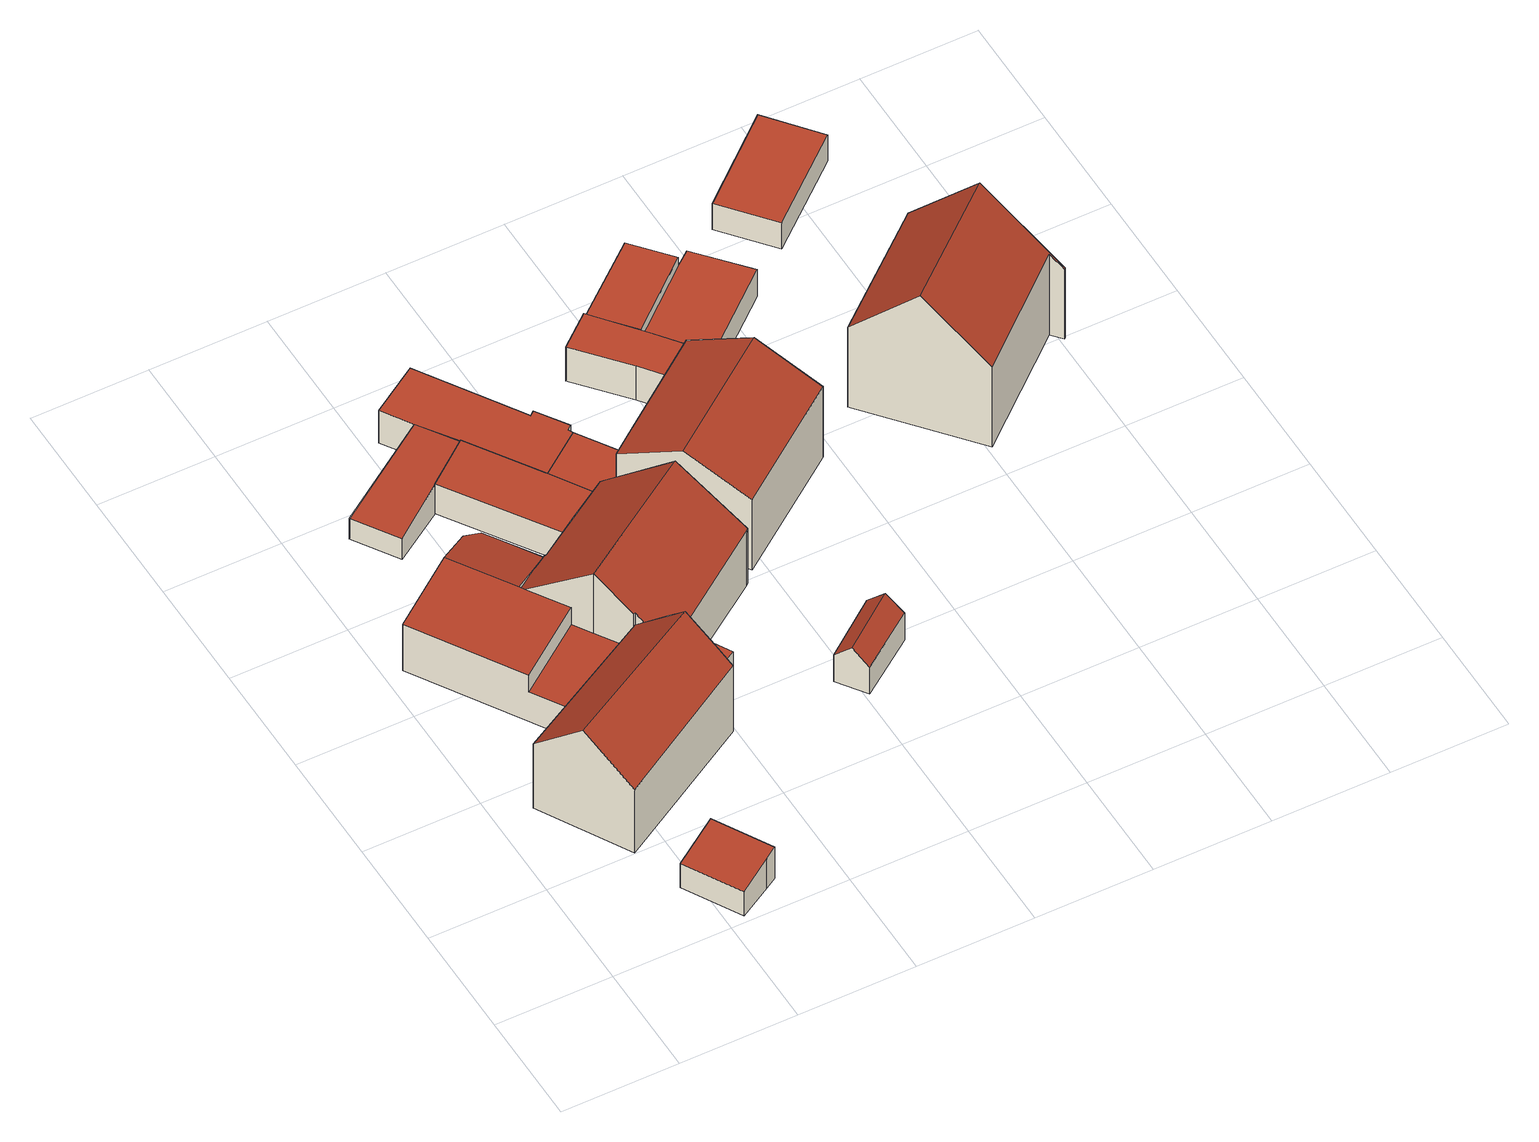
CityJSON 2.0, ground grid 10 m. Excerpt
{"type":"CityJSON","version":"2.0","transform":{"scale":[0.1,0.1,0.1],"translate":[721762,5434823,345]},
"CityObjects":{
"building1":{"type":"Building","attributes":{"Gemeindeschluessel":"09375181","HoeheDach":"349.042","HoeheGrund":"345.590","Methode":"1000","NiedrigsteTraufeDesGebaeudes":"348.156","Geometrietyp2DReferenz":"3000","measuredHeight":3.45,"function":"31001_2000","roofType":"2100"},"geometry":[{"type":"Solid","lod":"2","boundaries":[[[[0,1,2,3]],[[4,5,0,3,6]],[[5,7,1,0]],[[8,2,1,7,9]],[[6,8,9,4]],[[3,2,8,6]],[[4,9,7,5]]]],"semantics":{"surfaces":[{"type":"WallSurface","Flaeche":"3.878","Z_MAX":"3.452","Z_MAX_ASL":"349.042","Z_MIN":"0.000","Z_MIN_ASL":"345.590"},{"type":"GroundSurface","Flaeche":"24.196","Z_MAX":"0.000","Z_MAX_ASL":"345.590","Z_MIN":"0.000","Z_MIN_ASL":"345.590"},{"type":"WallSurface","Flaeche":"19.095","Z_MAX":"3.452","Z_MAX_ASL":"349.042","Z_MIN":"0.000","Z_MIN_ASL":"345.590"},{"type":"RoofSurface","Dachneigung":"78.589","Dachorientierung":"240.179","Flaeche":"24.684","Z_MAX":"3.452","Z_MAX_ASL":"349.042","Z_MIN":"2.566","Z_MIN_ASL":"348.156"},{"type":"WallSurface","Flaeche":"14.170","Z_MAX":"2.570","Z_MAX_ASL":"348.160","Z_MIN":"0.000","Z_MIN_ASL":"345.590"},{"type":"WallSurface","Flaeche":"9.283","Z_MAX":"3.218","Z_MAX_ASL":"348.808","Z_MIN":"0.000","Z_MIN_ASL":"345.590"},{"type":"WallSurface","Flaeche":"13.206","Z_MAX":"3.452","Z_MAX_ASL":"349.042","Z_MIN":"0.000","Z_MIN_ASL":"345.590"}],"values":[[0,1,2,3,4,5,6]]}}]},
"building2":{"type":"Building","attributes":{"Gemeindeschluessel":"09375181","HoeheDach":"357.040","HoeheGrund":"346.200","Methode":"2000","NiedrigsteTraufeDesGebaeudes":"353.003","Geometrietyp2DReferenz":"3000","measuredHeight":10.84,"function":"31001_1000","roofType":"3100"},"address":[{"Country":"Germany","Locality":"Pettendorf","ThoroughfareName":"Keltenstraße 18"}],"geometry":[{"type":"Solid","lod":"2","boundaries":[[[[10,11,12,13]],[[14,15,16,17,18]],[[15,14,19,20,21]],[[22,18,17,23]],[[10,23,17,16,11]],[[14,18,22,24,19]],[[21,12,11,16,15]],[[20,19,24,22,23,10,13]],[[21,20,13,12]]]],"semantics":{"surfaces":[{"type":"WallSurface","Flaeche":"12.624","Z_MAX":"8.549","Z_MAX_ASL":"354.749","Z_MIN":"0.000","Z_MIN_ASL":"346.200"},{"type":"RoofSurface","Dachneigung":"47.705","Dachorientierung":"331.141","Flaeche":"82.874","Z_MAX":"10.840","Z_MAX_ASL":"357.040","Z_MIN":"6.896","Z_MIN_ASL":"353.096"},{"type":"WallSurface","Flaeche":"77.618","Z_MAX":"10.840","Z_MAX_ASL":"357.040","Z_MIN":"0.000","Z_MIN_ASL":"346.200"},{"type":"WallSurface","Flaeche":"22.457","Z_MAX":"9.403","Z_MAX_ASL":"355.603","Z_MIN":"0.000","Z_MIN_ASL":"346.200"},{"type":"WallSurface","Flaeche":"40.407","Z_MAX":"10.840","Z_MAX_ASL":"357.040","Z_MIN":"0.000","Z_MIN_ASL":"346.200"},{"type":"WallSurface","Flaeche":"97.507","Z_MAX":"6.896","Z_MAX_ASL":"353.096","Z_MIN":"0.000","Z_MIN_ASL":"346.200"},{"type":"RoofSurface","Dachneigung":"47.711","Dachorientierung":"151.138","Flaeche":"81.926","Z_MAX":"10.840","Z_MAX_ASL":"357.040","Z_MIN":"6.803","Z_MIN_ASL":"353.003"},{"type":"GroundSurface","Flaeche":"121.904","Z_MAX":"0.000","Z_MAX_ASL":"346.200","Z_MIN":"0.000","Z_MIN_ASL":"346.200"},{"type":"WallSurface","Flaeche":"98.141","Z_MAX":"7.080","Z_MAX_ASL":"353.280","Z_MIN":"0.000","Z_MIN_ASL":"346.200"}],"values":[[0,1,2,3,4,5,6,7,8]]}}]},
"building3":{"type":"Building","attributes":{"Gemeindeschluessel":"09375181","HoeheDach":"357.070","HoeheGrund":"346.470","Methode":"2000","NiedrigsteTraufeDesGebaeudes":"349.680","Geometrietyp2DReferenz":"3000","measuredHeight":10.6,"function":"31001_2000","roofType":"3100"},"geometry":[{"type":"Solid","lod":"2","boundaries":[[[[25,26,27,28]],[[29,30,31,32,33]],[[34,35,36,37,38,39]],[[36,40,41,42,37]],[[43,44,45,46]],[[47,48,49,50]],[[35,50,49,51,40,36]],[[52,53,26,25]],[[38,54,55,56,57,39]],[[40,51,58,41]],[[35,34,59,60,52,25,28,30,29,43,46,47,50]],[[56,61,62,63,64,57]],[[65,56,55]],[[61,56,65]],[[46,45,48,47]],[[28,27,31,30]],[[52,60,63,62,66,53]],[[59,64,63,60]],[[59,34,39,57,64]],[[58,32,31,27,26,53,66,61,65,55]],[[58,55,54,42,41]],[[29,33,44,43]],[[42,54,38,37]],[[61,66,62]],[[51,49,48,45,44,33,32,58]]]],"semantics":{"surfaces":[{"type":"WallSurface","Flaeche":"22.304","Z_MAX":"5.717","Z_MAX_ASL":"352.187","Z_MIN":"0.000","Z_MIN_ASL":"346.470"},{"type":"WallSurface","Flaeche":"95.744","Z_MAX":"10.600","Z_MAX_ASL":"357.070","Z_MIN":"0.000","Z_MIN_ASL":"346.470"},{"type":"WallSurface","Flaeche":"68.989","Z_MAX":"5.061","Z_MAX_ASL":"351.531","Z_MIN":"0.000","Z_MIN_ASL":"346.470"},{"type":"RoofSurface","Dachneigung":"81.383","Dachorientierung":"237.279","Flaeche":"33.834","Z_MAX":"4.230","Z_MAX_ASL":"350.700","Z_MIN":"3.210","Z_MIN_ASL":"349.680"},{"type":"WallSurface","Flaeche":"58.894","Z_MAX":"5.896","Z_MAX_ASL":"352.366","Z_MIN":"0.000","Z_MIN_ASL":"346.470"},{"type":"WallSurface","Flaeche":"18.805","Z_MAX":"7.927","Z_MAX_ASL":"354.397","Z_MIN":"0.000","Z_MIN_ASL":"346.470"},{"type":"WallSurface","Flaeche":"26.159","Z_MAX":"7.935","Z_MAX_ASL":"354.405","Z_MIN":"0.000","Z_MIN_ASL":"346.470"},{"type":"WallSurface","Flaeche":"25.529","Z_MAX":"5.684","Z_MAX_ASL":"352.154","Z_MIN":"0.000","Z_MIN_ASL":"346.470"},{"type":"RoofSurface","Dachneigung":"81.886","Dachorientierung":"237.278","Flaeche":"70.726","Z_MAX":"5.990","Z_MAX_ASL":"352.460","Z_MIN":"5.040","Z_MIN_ASL":"351.510"},{"type":"WallSurface","Flaeche":"16.761","Z_MAX":"10.600","Z_MAX_ASL":"357.070","Z_MIN":"4.230","Z_MIN_ASL":"350.700"},{"type":"GroundSurface","Flaeche":"285.521","Z_MAX":"0.000","Z_MAX_ASL":"346.470","Z_MIN":"0.000","Z_MIN_ASL":"346.470"},{"type":"RoofSurface","Dachneigung":"80.795","Dachorientierung":"57.261","Flaeche":"25.253","Z_MAX":"5.990","Z_MAX_ASL":"352.460","Z_MIN":"5.336","Z_MIN_ASL":"351.806"},{"type":"WallSurface","Flaeche":"0.090","Z_MAX":"5.990","Z_MAX_ASL":"352.460","Z_MIN":"5.610","Z_MIN_ASL":"352.080"},{"type":"WallSurface","Flaeche":"0.445","Z_MAX":"5.990","Z_MAX_ASL":"352.460","Z_MIN":"5.610","Z_MIN_ASL":"352.080"},{"type":"WallSurface","Flaeche":"15.541","Z_MAX":"5.722","Z_MAX_ASL":"352.192","Z_MIN":"0.000","Z_MIN_ASL":"346.470"},{"type":"WallSurface","Flaeche":"2.503","Z_MAX":"6.056","Z_MAX_ASL":"352.526","Z_MIN":"0.000","Z_MIN_ASL":"346.470"},{"type":"WallSurface","Flaeche":"28.870","Z_MAX":"5.650","Z_MAX_ASL":"352.120","Z_MIN":"0.000","Z_MIN_ASL":"346.470"},{"type":"WallSurface","Flaeche":"7.386","Z_MAX":"5.497","Z_MAX_ASL":"351.967","Z_MIN":"0.000","Z_MIN_ASL":"346.470"},{"type":"WallSurface","Flaeche":"53.462","Z_MAX":"5.990","Z_MAX_ASL":"352.460","Z_MIN":"0.000","Z_MIN_ASL":"346.470"},{"type":"RoofSurface","Dachneigung":"51.304","Dachorientierung":"327.235","Flaeche":"100.012","Z_MAX":"10.600","Z_MAX_ASL":"357.070","Z_MIN":"5.610","Z_MIN_ASL":"352.080"},{"type":"WallSurface","Flaeche":"16.601","Z_MAX":"10.600","Z_MAX_ASL":"357.070","Z_MIN":"4.230","Z_MIN_ASL":"350.700"},{"type":"WallSurface","Flaeche":"1.657","Z_MAX":"5.913","Z_MAX_ASL":"352.383","Z_MIN":"0.000","Z_MIN_ASL":"346.470"},{"type":"WallSurface","Flaeche":"11.928","Z_MAX":"5.990","Z_MAX_ASL":"352.460","Z_MIN":"3.220","Z_MIN_ASL":"349.690"},{"type":"WallSurface","Flaeche":"0.232","Z_MAX":"5.610","Z_MAX_ASL":"352.080","Z_MIN":"5.336","Z_MIN_ASL":"351.806"},{"type":"RoofSurface","Dachneigung":"51.297","Dachorientierung":"147.234","Flaeche":"101.324","Z_MAX":"10.600","Z_MAX_ASL":"357.070","Z_MIN":"5.610","Z_MIN_ASL":"352.080"}],"values":[[0,1,2,3,4,5,6,7,8,9,10,11,12,13,14,15,16,17,18,19,20,21,22,23,24]]}}]},
"building4":{"type":"Building","attributes":{"Gemeindeschluessel":"09375181","HoeheDach":"350.651","HoeheGrund":"346.600","Methode":"1000","NiedrigsteTraufeDesGebaeudes":"348.831","Geometrietyp2DReferenz":"3000","measuredHeight":4.05,"function":"51009_1610","roofType":"2100"},"geometry":[{"type":"Solid","lod":"2","boundaries":[[[[67,68,69,70]],[[68,67,71,72]],[[69,68,72,73,74]],[[74,75,70,69]],[[67,70,75,76,71]],[[73,76,75,74]],[[72,71,76,73]]]],"semantics":{"surfaces":[{"type":"WallSurface","Flaeche":"28.737","Z_MAX":"4.043","Z_MAX_ASL":"350.643","Z_MIN":"0.000","Z_MIN_ASL":"346.600"},{"type":"WallSurface","Flaeche":"15.714","Z_MAX":"4.051","Z_MAX_ASL":"350.651","Z_MIN":"0.000","Z_MIN_ASL":"346.600"},{"type":"GroundSurface","Flaeche":"37.959","Z_MAX":"0.000","Z_MAX_ASL":"346.600","Z_MIN":"0.000","Z_MIN_ASL":"346.600"},{"type":"WallSurface","Flaeche":"9.828","Z_MAX":"2.231","Z_MAX_ASL":"348.831","Z_MIN":"0.000","Z_MIN_ASL":"346.600"},{"type":"RoofSurface","Dachneigung":"78.793","Dachorientierung":"237.175","Flaeche":"38.697","Z_MAX":"4.051","Z_MAX_ASL":"350.651","Z_MIN":"2.231","Z_MIN_ASL":"348.831"},{"type":"WallSurface","Flaeche":"13.955","Z_MAX":"3.242","Z_MAX_ASL":"349.842","Z_MIN":"0.000","Z_MIN_ASL":"346.600"},{"type":"WallSurface","Flaeche":"14.899","Z_MAX":"4.051","Z_MAX_ASL":"350.651","Z_MIN":"0.000","Z_MIN_ASL":"346.600"}],"values":[[0,1,2,3,4,5,6]]}}]},
"building5":{"type":"Building","attributes":{"Gemeindeschluessel":"09375181","HoeheDach":"351.482","HoeheGrund":"346.270","Methode":"3100","NiedrigsteTraufeDesGebaeudes":"351.482","Geometrietyp2DReferenz":"3000","measuredHeight":5.21,"function":"31001_2000","roofType":"1000"},"geometry":[{"type":"Solid","lod":"2","boundaries":[[[[77,78,79,80]],[[80,79,81,82]],[[83,84,82,81]],[[78,83,81,79]],[[84,83,78,77]],[[84,77,80,82]]]],"semantics":{"surfaces":[{"type":"WallSurface","Flaeche":"14.317","Z_MAX":"5.212","Z_MAX_ASL":"351.482","Z_MIN":"0.000","Z_MIN_ASL":"346.270"},{"type":"GroundSurface","Flaeche":"11.237","Z_MAX":"0.000","Z_MAX_ASL":"346.270","Z_MIN":"0.000","Z_MIN_ASL":"346.270"},{"type":"WallSurface","Flaeche":"14.295","Z_MAX":"5.212","Z_MAX_ASL":"351.482","Z_MIN":"0.000","Z_MIN_ASL":"346.270"},{"type":"WallSurface","Flaeche":"21.361","Z_MAX":"5.212","Z_MAX_ASL":"351.482","Z_MIN":"0.000","Z_MIN_ASL":"346.270"},{"type":"RoofSurface","Dachneigung":"90.000","Dachorientierung":"-1.000","Flaeche":"11.237","Z_MAX":"5.212","Z_MAX_ASL":"351.482","Z_MIN":"5.212","Z_MIN_ASL":"351.482"},{"type":"WallSurface","Flaeche":"21.314","Z_MAX":"5.212","Z_MAX_ASL":"351.482","Z_MIN":"0.000","Z_MIN_ASL":"346.270"}],"values":[[0,1,2,3,4,5]]}}]},
"building6":{"type":"Building","attributes":{"Gemeindeschluessel":"09375181","HoeheDach":"350.779","HoeheGrund":"346.710","Methode":"1000","NiedrigsteTraufeDesGebaeudes":"349.876","Geometrietyp2DReferenz":"3000","measuredHeight":4.07,"function":"51009_1610","roofType":"2100"},"geometry":[{"type":"Solid","lod":"2","boundaries":[[[[85,86,87,88]],[[89,90,88,87]],[[86,85,91,92]],[[85,88,90,93,91]],[[92,91,93,94]],[[87,86,92,94,89]],[[94,93,90,89]]]],"semantics":{"surfaces":[{"type":"WallSurface","Flaeche":"14.777","Z_MAX":"4.067","Z_MAX_ASL":"350.777","Z_MIN":"0.000","Z_MIN_ASL":"346.710"},{"type":"WallSurface","Flaeche":"36.872","Z_MAX":"3.204","Z_MAX_ASL":"349.914","Z_MIN":"0.000","Z_MIN_ASL":"346.710"},{"type":"WallSurface","Flaeche":"28.871","Z_MAX":"4.069","Z_MAX_ASL":"350.779","Z_MIN":"0.000","Z_MIN_ASL":"346.710"},{"type":"RoofSurface","Dachneigung":"77.563","Dachorientierung":"237.117","Flaeche":"47.534","Z_MAX":"4.069","Z_MAX_ASL":"350.779","Z_MIN":"3.166","Z_MIN_ASL":"349.876"},{"type":"WallSurface","Flaeche":"18.367","Z_MAX":"4.069","Z_MAX_ASL":"350.779","Z_MIN":"0.000","Z_MIN_ASL":"346.710"},{"type":"GroundSurface","Flaeche":"46.418","Z_MAX":"0.000","Z_MAX_ASL":"346.710","Z_MIN":"0.000","Z_MIN_ASL":"346.710"},{"type":"WallSurface","Flaeche":"14.224","Z_MAX":"4.067","Z_MAX_ASL":"350.777","Z_MIN":"0.000","Z_MIN_ASL":"346.710"}],"values":[[0,1,2,3,4,5,6]]}}]},
"building7":{"type":"Building","attributes":{"Gemeindeschluessel":"09375181","HoeheDach":"350.600","HoeheGrund":"347.079","Methode":"2000","NiedrigsteTraufeDesGebaeudes":"350.600","Geometrietyp2DReferenz":"3000","measuredHeight":3.52,"function":"31001_2463","roofType":"1000","storeysAboveGround":1},"geometry":[{"type":"Solid","lod":"2","boundaries":[[[[95,96,97,98,99,100,101,102,103,104]],[[98,105,106,99]],[[96,107,108,97]],[[97,108,105,98]],[[104,67,109,95]],[[103,110,67,104]],[[100,111,112,101]],[[101,112,113,102]],[[102,113,110,103]],[[99,106,111,100]],[[67,110,113,112,111,106,105,108,107,109]],[[95,109,107,96]]]],"semantics":{"surfaces":[{"type":"GroundSurface","Flaeche":"68.001","Z_MAX":"0.001","Z_MAX_ASL":"347.080","Z_MIN":"0.001","Z_MIN_ASL":"347.080"},{"type":"WallSurface","Flaeche":"10.985","Z_MAX":"3.521","Z_MAX_ASL":"350.600","Z_MIN":"0.001","Z_MIN_ASL":"347.080"},{"type":"WallSurface","Flaeche":"35.202","Z_MAX":"3.521","Z_MAX_ASL":"350.600","Z_MIN":"0.001","Z_MIN_ASL":"347.080"},{"type":"WallSurface","Flaeche":"1.884","Z_MAX":"3.521","Z_MAX_ASL":"350.600","Z_MIN":"0.001","Z_MIN_ASL":"347.080"},{"type":"WallSurface","Flaeche":"10.216","Z_MAX":"3.521","Z_MAX_ASL":"350.600","Z_MIN":"0.001","Z_MIN_ASL":"347.080"},{"type":"WallSurface","Flaeche":"13.639","Z_MAX":"3.521","Z_MAX_ASL":"350.600","Z_MIN":"0.001","Z_MIN_ASL":"347.080"},{"type":"WallSurface","Flaeche":"1.679","Z_MAX":"3.521","Z_MAX_ASL":"350.600","Z_MIN":"0.001","Z_MIN_ASL":"347.080"},{"type":"WallSurface","Flaeche":"16.793","Z_MAX":"3.521","Z_MAX_ASL":"350.600","Z_MIN":"0.001","Z_MIN_ASL":"347.080"},{"type":"WallSurface","Flaeche":"24.995","Z_MAX":"3.521","Z_MAX_ASL":"350.600","Z_MIN":"0.001","Z_MIN_ASL":"347.080"},{"type":"WallSurface","Flaeche":"1.933","Z_MAX":"3.521","Z_MAX_ASL":"350.600","Z_MIN":"0.001","Z_MIN_ASL":"347.080"},{"type":"RoofSurface","Dachneigung":"90.000","Dachorientierung":"-1.000","Flaeche":"68.001","Z_MAX":"3.521","Z_MAX_ASL":"350.600","Z_MIN":"3.521","Z_MIN_ASL":"350.600"},{"type":"WallSurface","Flaeche":"17.108","Z_MAX":"3.521","Z_MAX_ASL":"350.600","Z_MIN":"0.001","Z_MIN_ASL":"347.080"}],"values":[[0,1,2,3,4,5,6,7,8,9,10,11]]}}]},
"building8":{"type":"Building","attributes":{"Gemeindeschluessel":"09375181","HoeheDach":"350.608","HoeheGrund":"347.340","Methode":"1000","NiedrigsteTraufeDesGebaeudes":"350.608","Geometrietyp2DReferenz":"3000","measuredHeight":3.27,"function":"31001_2000","roofType":"1000","storeysAboveGround":1},"geometry":[{"type":"Solid","lod":"2","boundaries":[[[[114,115,116,117]],[[118,119,120,112]],[[114,117,113,121]],[[115,114,121,120,119]],[[113,112,120,121]],[[117,116,118,112,113]],[[115,119,118,116]]]],"semantics":{"surfaces":[{"type":"WallSurface","Flaeche":"5.559","Z_MAX":"3.268","Z_MAX_ASL":"350.608","Z_MIN":"0.000","Z_MIN_ASL":"347.340"},{"type":"WallSurface","Flaeche":"16.115","Z_MAX":"3.268","Z_MAX_ASL":"350.608","Z_MIN":"0.000","Z_MIN_ASL":"347.340"},{"type":"WallSurface","Flaeche":"16.142","Z_MAX":"3.268","Z_MAX_ASL":"350.608","Z_MIN":"0.000","Z_MIN_ASL":"347.340"},{"type":"GroundSurface","Flaeche":"23.414","Z_MAX":"0.000","Z_MAX_ASL":"347.340","Z_MIN":"0.000","Z_MIN_ASL":"347.340"},{"type":"WallSurface","Flaeche":"15.571","Z_MAX":"3.268","Z_MAX_ASL":"350.608","Z_MIN":"0.000","Z_MIN_ASL":"347.340"},{"type":"RoofSurface","Dachneigung":"90.000","Dachorientierung":"-1.000","Flaeche":"23.414","Z_MAX":"3.268","Z_MAX_ASL":"350.608","Z_MIN":"3.268","Z_MIN_ASL":"350.608"},{"type":"WallSurface","Flaeche":"9.842","Z_MAX":"3.268","Z_MAX_ASL":"350.608","Z_MIN":"0.000","Z_MIN_ASL":"347.340"}],"values":[[0,1,2,3,4,5,6]]}}]},
"building9":{"type":"Building","attributes":{"Gemeindeschluessel":"09375181","HoeheDach":"350.467","HoeheGrund":"346.230","Methode":"1000","NiedrigsteTraufeDesGebaeudes":"349.110","Geometrietyp2DReferenz":"3000","measuredHeight":4.24,"function":"31001_2000","roofType":"3100"},"geometry":[{"type":"Solid","lod":"2","boundaries":[[[[122,123,124,125]],[[126,127,128,129]],[[129,128,124,123]],[[130,127,126,131]],[[125,124,128,127,130]],[[131,126,129,123,122]],[[125,130,131,122]]]],"semantics":{"surfaces":[{"type":"WallSurface","Flaeche":"17.288","Z_MAX":"2.880","Z_MAX_ASL":"349.110","Z_MIN":"0.000","Z_MIN_ASL":"346.230"},{"type":"RoofSurface","Dachneigung":"47.772","Dachorientierung":"143.817","Flaeche":"12.122","Z_MAX":"4.237","Z_MAX_ASL":"350.467","Z_MIN":"2.880","Z_MIN_ASL":"349.110"},{"type":"RoofSurface","Dachneigung":"47.778","Dachorientierung":"323.814","Flaeche":"12.123","Z_MAX":"4.237","Z_MAX_ASL":"350.467","Z_MIN":"2.880","Z_MIN_ASL":"349.110"},{"type":"WallSurface","Flaeche":"17.290","Z_MAX":"2.880","Z_MAX_ASL":"349.110","Z_MIN":"0.000","Z_MIN_ASL":"346.230"},{"type":"WallSurface","Flaeche":"10.643","Z_MAX":"4.237","Z_MAX_ASL":"350.467","Z_MIN":"0.000","Z_MIN_ASL":"346.230"},{"type":"WallSurface","Flaeche":"10.641","Z_MAX":"4.237","Z_MAX_ASL":"350.467","Z_MIN":"0.000","Z_MIN_ASL":"346.230"},{"type":"GroundSurface","Flaeche":"17.953","Z_MAX":"0.000","Z_MAX_ASL":"346.230","Z_MIN":"0.000","Z_MIN_ASL":"346.230"}],"values":[[0,1,2,3,4,5,6]]}}]},
"building10":{"type":"Building","attributes":{"Gemeindeschluessel":"09375181","HoeheDach":"356.542","HoeheGrund":"346.150","Methode":"1000","NiedrigsteTraufeDesGebaeudes":"353.683","Geometrietyp2DReferenz":"3000","measuredHeight":10.39,"function":"31001_1000","roofType":"3100","storeysAboveGround":2},"address":[{"Country":"Germany","Locality":"Pettendorf","ThoroughfareName":"Keltenstraße 16"}],"geometry":[{"type":"Solid","lod":"2","boundaries":[[[[132,133,134,135,136]],[[134,137,138,139,135]],[[136,140,141,132]],[[132,141,142,143,133]],[[137,143,142,138]],[[138,142,141,140,139]],[[135,139,140,136]],[[133,143,137,134]]]],"semantics":{"surfaces":[{"type":"GroundSurface","Flaeche":"138.516","Z_MAX":"0.000","Z_MAX_ASL":"346.150","Z_MIN":"0.000","Z_MIN_ASL":"346.150"},{"type":"WallSurface","Flaeche":"98.937","Z_MAX":"10.392","Z_MAX_ASL":"356.542","Z_MIN":"0.000","Z_MIN_ASL":"346.150"},{"type":"WallSurface","Flaeche":"72.017","Z_MAX":"7.553","Z_MAX_ASL":"353.703","Z_MIN":"0.000","Z_MIN_ASL":"346.150"},{"type":"WallSurface","Flaeche":"99.417","Z_MAX":"10.392","Z_MAX_ASL":"356.542","Z_MIN":"0.000","Z_MIN_ASL":"346.150"},{"type":"RoofSurface","Dachneigung":"62.798","Dachorientierung":"143.597","Flaeche":"77.864","Z_MAX":"10.392","Z_MAX_ASL":"356.542","Z_MIN":"7.533","Z_MIN_ASL":"353.683"},{"type":"RoofSurface","Dachneigung":"62.799","Dachorientierung":"323.599","Flaeche":"77.869","Z_MAX":"10.392","Z_MAX_ASL":"356.542","Z_MIN":"7.553","Z_MIN_ASL":"353.703"},{"type":"WallSurface","Flaeche":"22.746","Z_MAX":"7.553","Z_MAX_ASL":"353.703","Z_MIN":"0.000","Z_MIN_ASL":"346.150"},{"type":"WallSurface","Flaeche":"94.480","Z_MAX":"7.566","Z_MAX_ASL":"353.716","Z_MIN":"0.000","Z_MIN_ASL":"346.150"}],"values":[[0,1,2,3,4,5,6,7]]}}]},
"building11":{"type":"Building","attributes":{"Gemeindeschluessel":"09375181","HoeheDach":"349.837","HoeheGrund":"346.137","Methode":"2000","NiedrigsteTraufeDesGebaeudes":"349.837","Geometrietyp2DReferenz":"3000","measuredHeight":3.7,"function":"31001_2463","roofType":"1000","storeysAboveGround":1},"geometry":[{"type":"Solid","lod":"2","boundaries":[[[[144,145,146,147]],[[148,149,145,144]],[[150,151,152,153]],[[150,153,154,155,146,145,149,156]],[[157,154,153,152]],[[152,151,158,148,144,147,159,157]],[[151,150,156,158]],[[159,155,154,157]],[[147,146,155,159]],[[158,156,149,148]]]],"semantics":{"surfaces":[{"type":"WallSurface","Flaeche":"13.839","Z_MAX":"3.700","Z_MAX_ASL":"349.837","Z_MIN":"0.000","Z_MIN_ASL":"346.137"},{"type":"WallSurface","Flaeche":"1.561","Z_MAX":"3.700","Z_MAX_ASL":"349.837","Z_MIN":"0.000","Z_MIN_ASL":"346.137"},{"type":"WallSurface","Flaeche":"21.741","Z_MAX":"3.700","Z_MAX_ASL":"349.837","Z_MIN":"-0.000","Z_MIN_ASL":"346.137"},{"type":"RoofSurface","Dachneigung":"90.000","Dachorientierung":"-1.000","Flaeche":"38.736","Z_MAX":"3.700","Z_MAX_ASL":"349.837","Z_MIN":"3.700","Z_MIN_ASL":"349.837"},{"type":"WallSurface","Flaeche":"20.432","Z_MAX":"3.700","Z_MAX_ASL":"349.837","Z_MIN":"0.000","Z_MIN_ASL":"346.137"},{"type":"GroundSurface","Flaeche":"38.736","Z_MAX":"0.000","Z_MAX_ASL":"346.137","Z_MIN":"-0.000","Z_MIN_ASL":"346.137"},{"type":"WallSurface","Flaeche":"11.337","Z_MAX":"3.700","Z_MAX_ASL":"349.837","Z_MIN":"-0.000","Z_MIN_ASL":"346.137"},{"type":"WallSurface","Flaeche":"13.094","Z_MAX":"3.700","Z_MAX_ASL":"349.837","Z_MIN":"0.000","Z_MIN_ASL":"346.137"},{"type":"WallSurface","Flaeche":"20.479","Z_MAX":"3.700","Z_MAX_ASL":"349.837","Z_MIN":"0.000","Z_MIN_ASL":"346.137"},{"type":"WallSurface","Flaeche":"7.127","Z_MAX":"3.700","Z_MAX_ASL":"349.837","Z_MIN":"0.000","Z_MIN_ASL":"346.137"}],"values":[[0,1,2,3,4,5,6,7,8,9]]}}]},
"building12":{"type":"Building","attributes":{"Gemeindeschluessel":"09375181","HoeheDach":"349.555","HoeheGrund":"346.540","Methode":"1000","NiedrigsteTraufeDesGebaeudes":"349.555","Geometrietyp2DReferenz":"3000","measuredHeight":3.02,"function":"31001_2000","roofType":"1000"},"geometry":[{"type":"Solid","lod":"2","boundaries":[[[[160,161,162,163]],[[164,163,162,165]],[[166,161,160,167]],[[165,162,161,166]],[[167,160,163,164]],[[164,165,166,167]]]],"semantics":{"surfaces":[{"type":"RoofSurface","Dachneigung":"90.000","Dachorientierung":"-1.000","Flaeche":"32.994","Z_MAX":"3.015","Z_MAX_ASL":"349.555","Z_MIN":"3.015","Z_MIN_ASL":"349.555"},{"type":"WallSurface","Flaeche":"23.312","Z_MAX":"3.015","Z_MAX_ASL":"349.555","Z_MIN":"0.000","Z_MIN_ASL":"346.540"},{"type":"WallSurface","Flaeche":"12.865","Z_MAX":"3.015","Z_MAX_ASL":"349.555","Z_MIN":"0.000","Z_MIN_ASL":"346.540"},{"type":"GroundSurface","Flaeche":"32.994","Z_MAX":"0.000","Z_MAX_ASL":"346.540","Z_MIN":"0.000","Z_MIN_ASL":"346.540"}],"values":[[0,1,1,2,2,3]]}}]},
"building13":{"type":"Building","attributes":{"Gemeindeschluessel":"09375181","HoeheDach":"348.714","HoeheGrund":"345.780","Methode":"1000","NiedrigsteTraufeDesGebaeudes":"348.714","Geometrietyp2DReferenz":"3000","measuredHeight":2.93,"function":"31001_2000","roofType":"1000"},"geometry":[{"type":"Solid","lod":"2","boundaries":[[[[168,169,170,171]],[[172,173,174,175]],[[171,170,176,177]],[[175,168,171,177,178,172]],[[173,179,176,170,169,174]],[[178,179,173,172]],[[175,174,169,168]],[[177,176,179,178]]]],"semantics":{"surfaces":[{"type":"WallSurface","Flaeche":"22.686","Z_MAX":"2.934","Z_MAX_ASL":"348.714","Z_MIN":"0.000","Z_MIN_ASL":"345.780"},{"type":"WallSurface","Flaeche":"16.363","Z_MAX":"2.934","Z_MAX_ASL":"348.714","Z_MIN":"0.000","Z_MIN_ASL":"345.780"},{"type":"WallSurface","Flaeche":"4.812","Z_MAX":"2.934","Z_MAX_ASL":"348.714","Z_MIN":"0.000","Z_MIN_ASL":"345.780"},{"type":"GroundSurface","Flaeche":"53.202","Z_MAX":"0.000","Z_MAX_ASL":"345.780","Z_MIN":"0.000","Z_MIN_ASL":"345.780"},{"type":"RoofSurface","Dachneigung":"90.000","Dachorientierung":"-1.000","Flaeche":"53.202","Z_MAX":"2.934","Z_MAX_ASL":"348.714","Z_MIN":"2.934","Z_MIN_ASL":"348.714"},{"type":"WallSurface","Flaeche":"28.017","Z_MAX":"2.934","Z_MAX_ASL":"348.714","Z_MIN":"0.000","Z_MIN_ASL":"345.780"},{"type":"WallSurface","Flaeche":"0.524","Z_MAX":"2.934","Z_MAX_ASL":"348.714","Z_MIN":"0.000","Z_MIN_ASL":"345.780"},{"type":"WallSurface","Flaeche":"16.324","Z_MAX":"2.934","Z_MAX_ASL":"348.714","Z_MIN":"0.000","Z_MIN_ASL":"345.780"}],"values":[[0,1,2,3,4,5,6,7]]}}]},
"building14":{"type":"Building","attributes":{"Gemeindeschluessel":"09375181","HoeheDach":"359.246","HoeheGrund":"345.070","Methode":"1000","NiedrigsteTraufeDesGebaeudes":"352.581","Geometrietyp2DReferenz":"3000","measuredHeight":14.18,"function":"31001_1000","roofType":"3100"},"address":[{"Country":"Germany","Locality":"Pettendorf","ThoroughfareName":"Keltenstraße 14a"}],"geometry":[{"type":"Solid","lod":"2","boundaries":[[[[180,181,182,183,184,185]],[[186,184,183,187,188]],[[184,186,189,185]],[[180,190,191,181]],[[190,180,185,189]],[[182,181,191,192,193]],[[190,189,186,188,192,191]],[[192,188,187,193]],[[182,193,187,183]]]],"semantics":{"surfaces":[{"type":"GroundSurface","Flaeche":"138.860","Z_MAX":"0.000","Z_MAX_ASL":"345.070","Z_MIN":"0.000","Z_MIN_ASL":"345.070"},{"type":"WallSurface","Flaeche":"138.256","Z_MAX":"14.176","Z_MAX_ASL":"359.246","Z_MIN":"0.000","Z_MIN_ASL":"345.070"},{"type":"WallSurface","Flaeche":"1.132","Z_MAX":"7.512","Z_MAX_ASL":"352.582","Z_MIN":"0.000","Z_MIN_ASL":"345.070"},{"type":"WallSurface","Flaeche":"104.584","Z_MAX":"8.692","Z_MAX_ASL":"353.762","Z_MIN":"0.000","Z_MIN_ASL":"345.070"},{"type":"WallSurface","Flaeche":"9.757","Z_MAX":"8.692","Z_MAX_ASL":"353.762","Z_MIN":"0.000","Z_MIN_ASL":"345.070"},{"type":"WallSurface","Flaeche":"129.285","Z_MAX":"14.176","Z_MAX_ASL":"359.246","Z_MIN":"0.000","Z_MIN_ASL":"345.070"},{"type":"RoofSurface","Dachneigung":"45.595","Dachorientierung":"140.195","Flaeche":"97.195","Z_MAX":"14.176","Z_MAX_ASL":"359.246","Z_MIN":"7.511","Z_MIN_ASL":"352.581"},{"type":"RoofSurface","Dachneigung":"45.596","Dachorientierung":"320.191","Flaeche":"97.174","Z_MAX":"14.176","Z_MAX_ASL":"359.246","Z_MIN":"8.643","Z_MIN_ASL":"353.713"},{"type":"WallSurface","Flaeche":"106.306","Z_MAX":"8.643","Z_MAX_ASL":"353.713","Z_MIN":"0.000","Z_MIN_ASL":"345.070"}],"values":[[0,1,2,3,4,5,6,7,8]]}}]},
"building15":{"type":"Building","attributes":{"Gemeindeschluessel":"09375181","HoeheDach":"348.648","HoeheGrund":"345.810","Methode":"1000","NiedrigsteTraufeDesGebaeudes":"348.648","Geometrietyp2DReferenz":"3000","measuredHeight":2.84,"function":"31001_2000","roofType":"1000"},"geometry":[{"type":"Solid","lod":"2","boundaries":[[[[194,195,196,197]],[[198,199,195,194]],[[194,197,200,198]],[[197,196,201,200]],[[200,201,199,198]],[[199,201,196,195]]]],"semantics":{"surfaces":[{"type":"WallSurface","Flaeche":"27.141","Z_MAX":"2.838","Z_MAX_ASL":"348.648","Z_MIN":"0.000","Z_MIN_ASL":"345.810"},{"type":"WallSurface","Flaeche":"15.688","Z_MAX":"2.838","Z_MAX_ASL":"348.648","Z_MIN":"0.000","Z_MIN_ASL":"345.810"},{"type":"GroundSurface","Flaeche":"52.866","Z_MAX":"0.000","Z_MAX_ASL":"345.810","Z_MIN":"0.000","Z_MIN_ASL":"345.810"},{"type":"RoofSurface","Dachneigung":"90.000","Dachorientierung":"-1.000","Flaeche":"52.866","Z_MAX":"2.838","Z_MAX_ASL":"348.648","Z_MIN":"2.838","Z_MIN_ASL":"348.648"}],"values":[[0,1,2,1,0,3]]}}]}
},
"vertices":[
[150,24,6],[150,24,40],[140,18,38],[140,18,6],[85,50,6],[123,72,6],[112,2,6],[123,72,40],[112,2,32],[85,50,32],
[185,177,12],[185,177,97],[193,163,83],[193,163,12],[27,168,81],[48,130,120],[172,198,120],[164,212,106],[151,236,81],[27,168,12],[70,92,12],[70,92,80],[151,236,12],[164,212,12],[90,203,12],
[170,361,15],[170,361,72],[203,382,72],[203,382,15],[274,286,15],[206,379,15],[206,379,75],[239,333,121],[274,286,74],[9,333,15],[90,203,15],[90,203,47],[65,243,47],[65,243,65],[9,333,65],[149,235,57],[131,263,57],[121,279,57],[272,284,15],[272,284,74],[188,226,71],[188,226,15],[164,212,15],[164,212,72],[151,236,94],[151,236,15],[149,235,94],[132,337,15],[132,337,71],[121,279,75],[100,312,75],[98,316,75],[64,369,75],[131,263,121],[89,385,15],[103,383,15],[117,329,71],[132,338,68],[103,383,68],[89,385,70],[98,316,71],[132,338,71],
[119,512,56],[119,512,16],[39,467,16],[39,467,38],[140,480,57],[140,480,16],[106,458,16],[63,430,16],[63,430,38],[106,458,48],
[208,190,65],[185,177,65],[185,177,13],[208,190,13],[164,212,13],[188,226,13],[164,212,65],[188,226,65],
[140,480,58],[140,480,17],[106,458,17],[106,458,49],[170,361,17],[170,361,49],[179,420,58],[179,420,17],[203,382,58],[203,382,17],
[103,537,21],[144,563,21],[198,478,21],[202,481,21],[219,455,21],[215,452,21],[217,448,21],[179,420,21],[140,480,21],[119,512,21],[202,481,56],[219,455,56],[144,563,56],[198,478,56],[103,537,56],[140,480,56],[215,452,56],[217,448,56],[179,420,56],
[206,379,23],[220,388,23],[220,388,56],[206,379,56],[244,406,56],[244,406,23],[217,448,23],[179,420,23],
[282,171,12],[282,171,41],[330,207,41],[330,207,12],[299,147,41],[348,182,41],[339,195,55],[291,159,55],[348,182,12],[299,147,12],
[321,463,11],[386,373,11],[285,299,11],[220,388,11],[244,406,11],[285,299,87],[252,344,115],[220,388,87],[244,406,87],[321,463,87],[353,418,115],[386,373,87],
[317,460,11],[317,460,48],[294,490,48],[294,490,11],[320,463,11],[320,463,48],[357,465,48],[357,465,11],[321,512,11],[321,512,48],[286,555,48],[258,532,48],[332,447,48],[286,555,11],[332,447,11],[258,532,11],
[316,522,46],[375,572,46],[348,604,46],[288,555,46],[288,555,15],[348,604,15],[375,572,15],[316,522,15],
[316,522,8],[316,522,37],[375,572,37],[375,572,8],[350,478,8],[350,478,37],[314,521,37],[314,521,8],[388,582,37],[388,582,8],[424,540,8],[424,540,37],
[596,407,1],[504,329,1],[431,416,1],[526,495,1],[605,399,1],[604,398,1],[605,399,76],[526,495,87],[562,451,142],[604,398,76],[596,407,88],[504,329,87],[468,373,142],[431,416,87],
[428,615,8],[428,615,36],[501,677,36],[501,677,8],[463,573,8],[463,573,36],[536,634,8],[536,634,36]
]}
